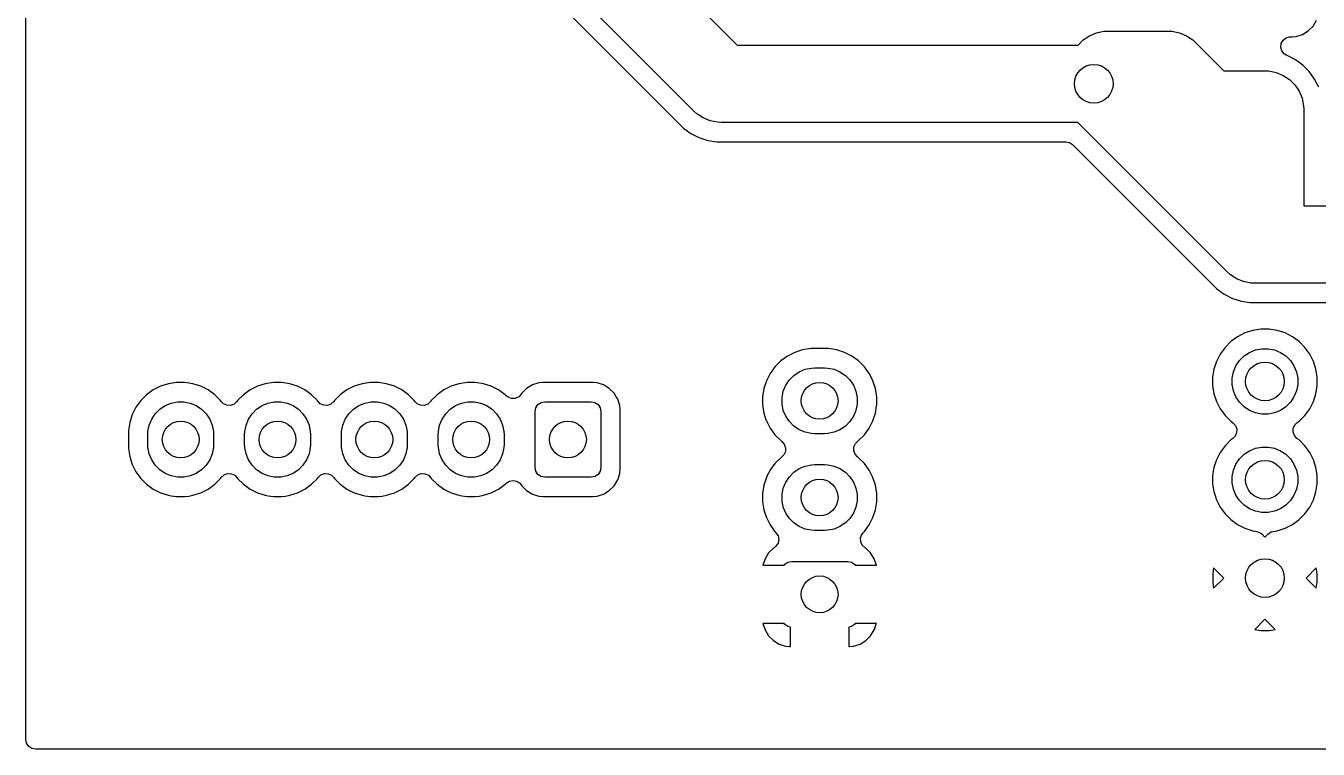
# Model space of a CAD drawing. Header units: millimetres. Extents: x 112.5 to 178.5, y -147 to -65.5.
# Drawn here: x 112.5 to 145.87, y -147 to -128.31 of the extents above; entities that cross this region are included whole.
import ezdxf

# ---------------------------------------------------------------- set-up
doc = ezdxf.new("R2010")
doc.units = ezdxf.units.MM
doc.layers.add('B.Cu', color=153, linetype='CONTINUOUS', true_color=0x4d7fc4)

msp = doc.modelspace()

# ---------------------------------------------------------------- linework, layer by layer
at = {"layer": 'B.Cu', "linetype": 'CONTINUOUS'}
for p, q in [((112.5005, -138.768703), (112.5005, -94.702123)), ((117, -114.935786), (130.874214, -128.81)), ((129.752893, -130.517107), (115.292893, -116.057107)), ((114.855483, -116.32751), (129.48249, -130.954517)), ((140.149715, -128.49306), (140.341983, -128.454815)), ((140.341983, -128.454815), (140.44, -128.45)), ((140.44, -128.45), (142, -128.45)), ((142, -128.45), (142.098017, -128.454815)), ((142.098017, -128.454815), (142.290285, -128.49306)), ((145.469121, -128.534358), (145.618341, -128.442318)), ((145.618341, -128.442318), (145.618345, -128.442315)), ((145.618345, -128.442315), (145.742319, -128.318341)), ((145.742319, -128.318341), (145.834356, -128.169125)), ((130.874214, -128.81), (139.672597, -128.81)), ((139.672597, -128.81), (139.805607, -128.67699)), ((139.805607, -128.67699), (139.968603, -128.568079)), ((139.968603, -128.568079), (140.149715, -128.49306)), ((142.290285, -128.49306), (142.471397, -128.568079)), ((142.471397, -128.568079), (142.503463, -128.589505)), ((142.503463, -128.589505), (142.634394, -128.676989)), ((142.634394, -128.676989), (142.707107, -128.742893)), ((142.707107, -128.742893), (143.439214, -129.475)), ((144.908953, -128.868541), (144.92037, -128.772059)), ((144.92037, -128.772059), (144.96784, -128.68729)), ((144.96784, -128.68729), (145.044137, -128.627141)), ((145.044137, -128.627141), (145.137643, -128.600767)), ((145.137643, -128.600767), (145.157185, -128.599999)), ((145.157185, -128.599999), (145.199976, -128.599999)), ((145.199976, -128.599999), (145.302699, -128.589505)), ((145.302699, -128.589505), (145.302702, -128.589504)), ((145.302702, -128.589504), (145.469119, -128.534359)), ((145.469119, -128.534359), (145.469121, -128.534358)), ((144.935327, -128.962047), (144.908953, -128.868541)), ((144.995476, -129.038344), (144.935327, -128.962047)), ((145.06773, -129.078805), (144.995476, -129.038344)), ((145.066951, -129.080687), (145.06773, -129.078805)), ((145.075986, -129.084429), (145.066951, -129.080687)), ((145.286437, -129.191659), (145.075986, -129.084429)), ((143.439214, -129.475), (144.5, -129.475)), ((144.5, -129.475), (144.598017, -129.479815)), ((144.598017, -129.479815), (144.790285, -129.51806)), ((145.477504, -129.330478), (145.286437, -129.191659)), ((145.477506, -129.33048), (145.477504, -129.330478)), ((145.47751, -129.330483), (145.477506, -129.33048)), ((145.644517, -129.49749), (145.47751, -129.330483)), ((144.790285, -129.51806), (144.971397, -129.593079)), ((144.971397, -129.593079), (145.134393, -129.70199)), ((145.134393, -129.70199), (145.27301, -129.840607)), ((145.644519, -129.497493), (145.644517, -129.49749)), ((145.644521, -129.497495), (145.644519, -129.497493)), ((145.78334, -129.688562), (145.644521, -129.497495)), ((145.783341, -129.688564), (145.78334, -129.688562)), ((145.783343, -129.688567), (145.783341, -129.688564)), ((145.890568, -129.899008), (145.783343, -129.688567)), ((145.27301, -129.840607), (145.381921, -130.003603)), ((145.381921, -130.003603), (145.45694, -130.184715)), ((145.45694, -130.184715), (145.495185, -130.376983)), ((145.495185, -130.376983), (145.5, -130.475)), ((145.5, -130.475), (145.5, -132.964)), ((129.825606, -130.58301), (129.752893, -130.517107)), ((129.848066, -130.598017), (129.825606, -130.58301)), ((129.988603, -130.691921), (129.848066, -130.598017)), ((130.169715, -130.76694), (129.988603, -130.691921)), ((130.361983, -130.805185), (130.169715, -130.76694)), ((130.46, -130.81), (130.361983, -130.805185)), ((139.665786, -130.81), (130.46, -130.81)), ((141.927893, -133.072107), (139.665786, -130.81)), ((129.48249, -130.954517), (129.673566, -131.093343)), ((129.673566, -131.093343), (129.884008, -131.200568)), ((129.884008, -131.200568), (130.108631, -131.273553)), ((130.108631, -131.273553), (130.341908, -131.3105)), ((130.341908, -131.3105), (139.355333, -131.3105)), ((139.355333, -131.3105), (139.450621, -131.329454)), ((139.450621, -131.329454), (139.531402, -131.383429)), ((139.531402, -131.383429), (141.65749, -133.509518)), ((143.526893, -134.671106), (141.927893, -133.072107)), ((145.5, -132.964), (160.233056, -132.964)), ((141.65749, -133.509518), (141.657493, -133.50952)), ((141.657493, -133.50952), (143.25649, -135.108517)), ((143.599606, -134.73701), (143.526893, -134.671106)), ((143.762603, -134.845921), (143.599606, -134.73701)), ((143.25649, -135.108517), (143.447566, -135.247343)), ((143.943715, -134.92094), (143.762603, -134.845921)), ((144.135983, -134.959185), (143.943715, -134.92094)), ((144.234, -134.964), (144.135983, -134.959185)), ((160.64727, -134.964), (144.234, -134.964)), ((143.447566, -135.247343), (143.658007, -135.354568)), ((143.658007, -135.354568), (143.730992, -135.378282)), ((143.730992, -135.378282), (143.882632, -135.427553)), ((143.882632, -135.427553), (144.115908, -135.4645)), ((144.115908, -135.4645), (144.115912, -135.4645)), ((144.115912, -135.4645), (160.765358, -135.4645)), ((144.393703, -136.1495), (144.183759, -136.182753)), ((144.393713, -136.1495), (144.393703, -136.1495)), ((144.606287, -136.1495), (144.393713, -136.1495)), ((144.606296, -136.1495), (144.606287, -136.1495)), ((144.81624, -136.182753), (144.606296, -136.1495)), ((143.620206, -136.469897), (143.469897, -136.620206)), ((143.792182, -136.34495), (143.620206, -136.469897)), ((143.981592, -136.248441), (143.792182, -136.34495)), ((144.183759, -136.182753), (143.981592, -136.248441)), ((145.018407, -136.248441), (144.81624, -136.182753)), ((145.018409, -136.248442), (145.018407, -136.248441)), ((145.018412, -136.248443), (145.018409, -136.248442)), ((145.207816, -136.344949), (145.018412, -136.248443)), ((145.379792, -136.469896), (145.207816, -136.344949)), ((145.530104, -136.620208), (145.379792, -136.469896)), ((132.356592, -136.748441), (132.167182, -136.84495)), ((132.558759, -136.682753), (132.356592, -136.748441)), ((132.768703, -136.6495), (132.558759, -136.682753)), ((132.768713, -136.6495), (132.768703, -136.6495)), ((133.231287, -136.6495), (132.768713, -136.6495)), ((133.231296, -136.6495), (133.231287, -136.6495)), ((133.44124, -136.682753), (133.231296, -136.6495)), ((133.643407, -136.748441), (133.44124, -136.682753)), ((133.643409, -136.748442), (133.643407, -136.748441)), ((133.643412, -136.748443), (133.643409, -136.748442)), ((133.832816, -136.844949), (133.643412, -136.748443)), ((143.34495, -136.792182), (143.248441, -136.981592)), ((143.469897, -136.620206), (143.34495, -136.792182)), ((143.960766, -136.842941), (144.099313, -136.750367)), ((144.099313, -136.750367), (144.253258, -136.686601)), ((144.253258, -136.686601), (144.416685, -136.654093)), ((144.416685, -136.654093), (144.583315, -136.654093)), ((144.583315, -136.654093), (144.746742, -136.686601)), ((144.746742, -136.686601), (144.900687, -136.750367)), ((144.900687, -136.750367), (145.039234, -136.842941)), ((145.655051, -136.792184), (145.530104, -136.620208)), ((145.751557, -136.981588), (145.655051, -136.792184)), ((131.844897, -137.120206), (131.71995, -137.292182)), ((131.995206, -136.969897), (131.844897, -137.120206)), ((132.167182, -136.84495), (131.995206, -136.969897)), ((132.628258, -137.186601), (132.791685, -137.154093)), ((132.791685, -137.154093), (132.875, -137.15)), ((132.875, -137.15), (133.125, -137.15)), ((133.125, -137.15), (133.208315, -137.154093)), ((133.208315, -137.154093), (133.371742, -137.186601)), ((134.004792, -136.969896), (133.832816, -136.844949)), ((134.155104, -137.120208), (134.004792, -136.969896)), ((134.280051, -137.292184), (134.155104, -137.120208)), ((143.248441, -136.981592), (143.182753, -137.183759)), ((143.686601, -137.253258), (143.750367, -137.099313)), ((143.750367, -137.099313), (143.842941, -136.960766)), ((143.842941, -136.960766), (143.960766, -136.842941)), ((145.039234, -136.842941), (145.157059, -136.960766)), ((145.157059, -136.960766), (145.249633, -137.099313)), ((145.249633, -137.099313), (145.313399, -137.253258)), ((145.817246, -137.183757), (145.751557, -136.981588)), ((131.623441, -137.481592), (131.557753, -137.683759)), ((131.71995, -137.292182), (131.623441, -137.481592)), ((132.125367, -137.599313), (132.217941, -137.460766)), ((132.217941, -137.460766), (132.335766, -137.342941)), ((132.335766, -137.342941), (132.474313, -137.250367)), ((132.474313, -137.250367), (132.628258, -137.186601)), ((133.371742, -137.186601), (133.525687, -137.250367)), ((133.525687, -137.250367), (133.664234, -137.342941)), ((133.664234, -137.342941), (133.782059, -137.460766)), ((133.782059, -137.460766), (133.874633, -137.599313)), ((134.331777, -137.393703), (134.280051, -137.292184)), ((134.376557, -137.481588), (134.331777, -137.393703)), ((134.442246, -137.683757), (134.376557, -137.481588)), ((143.182753, -137.183759), (143.1495, -137.393703)), ((143.1495, -137.393703), (143.1495, -137.606296)), ((143.654093, -137.416685), (143.686601, -137.253258)), ((143.654093, -137.583315), (143.654093, -137.416685)), ((145.313399, -137.253258), (145.345907, -137.416685)), ((145.345907, -137.416685), (145.345907, -137.583315)), ((145.817246, -137.183759), (145.817246, -137.183757)), ((145.850499, -137.393703), (145.817246, -137.183759)), ((145.850499, -137.39371), (145.850499, -137.393703)), ((145.8505, -137.393713), (145.850499, -137.39371)), ((145.8505, -137.606287), (145.8505, -137.393713)), ((115.792182, -137.71995), (115.620206, -137.844897)), ((115.981592, -137.623441), (115.792182, -137.71995)), ((116.183759, -137.557753), (115.981592, -137.623441)), ((116.393703, -137.5245), (116.183759, -137.557753)), ((116.393713, -137.5245), (116.393703, -137.5245)), ((116.606287, -137.5245), (116.393713, -137.5245)), ((116.606296, -137.5245), (116.606287, -137.5245)), ((116.81624, -137.557753), (116.606296, -137.5245)), ((117.018407, -137.623441), (116.81624, -137.557753)), ((117.018409, -137.623442), (117.018407, -137.623441)), ((117.018412, -137.623443), (117.018409, -137.623442)), ((117.207816, -137.719949), (117.018412, -137.623443)), ((117.379792, -137.844896), (117.207816, -137.719949)), ((118.292182, -137.71995), (118.120206, -137.844897)), ((118.481592, -137.623441), (118.292182, -137.71995)), ((118.683759, -137.557753), (118.481592, -137.623441)), ((118.893703, -137.5245), (118.683759, -137.557753)), ((118.893713, -137.5245), (118.893703, -137.5245)), ((119.106287, -137.5245), (118.893713, -137.5245)), ((119.106296, -137.5245), (119.106287, -137.5245)), ((119.31624, -137.557753), (119.106296, -137.5245)), ((119.518407, -137.623441), (119.31624, -137.557753)), ((119.518409, -137.623442), (119.518407, -137.623441)), ((119.518412, -137.623443), (119.518409, -137.623442)), ((119.707816, -137.719949), (119.518412, -137.623443)), ((119.879792, -137.844896), (119.707816, -137.719949)), ((120.792182, -137.71995), (120.620206, -137.844897)), ((120.981592, -137.623441), (120.792182, -137.71995)), ((121.183759, -137.557753), (120.981592, -137.623441)), ((121.393703, -137.5245), (121.183759, -137.557753)), ((121.393713, -137.5245), (121.393703, -137.5245)), ((121.606287, -137.5245), (121.393713, -137.5245)), ((121.606296, -137.5245), (121.606287, -137.5245)), ((121.81624, -137.557753), (121.606296, -137.5245)), ((122.018407, -137.623441), (121.81624, -137.557753)), ((122.018409, -137.623442), (122.018407, -137.623441)), ((122.018412, -137.623443), (122.018409, -137.623442)), ((122.207816, -137.719949), (122.018412, -137.623443)), ((122.379792, -137.844896), (122.207816, -137.719949)), ((123.292182, -137.71995), (123.120206, -137.844897)), ((123.481592, -137.623441), (123.292182, -137.71995)), ((123.683759, -137.557753), (123.481592, -137.623441)), ((123.893703, -137.5245), (123.683759, -137.557753)), ((123.893713, -137.5245), (123.893703, -137.5245)), ((124.106287, -137.5245), (123.893713, -137.5245)), ((124.106296, -137.5245), (124.106287, -137.5245)), ((124.31624, -137.557753), (124.106296, -137.5245)), ((124.518407, -137.623441), (124.31624, -137.557753)), ((124.518409, -137.623442), (124.518407, -137.623441)), ((124.518412, -137.623443), (124.518409, -137.623442)), ((124.707816, -137.719949), (124.518412, -137.623443)), ((124.707818, -137.71995), (124.707816, -137.719949)), ((124.879793, -137.844897), (124.707817, -137.71995)), ((124.707817, -137.71995), (124.707818, -137.71995)), ((125.294812, -137.82657), (125.228655, -137.89772)), ((125.307285, -137.806347), (125.294812, -137.82657)), ((125.431346, -137.682286), (125.307285, -137.806347)), ((125.580667, -137.590185), (125.431346, -137.682286)), ((125.747199, -137.535001), (125.580667, -137.590185)), ((125.849993, -137.5245), (125.747199, -137.535001)), ((127.150005, -137.5245), (125.849993, -137.5245)), ((127.150009, -137.5245), (127.150005, -137.5245)), ((127.252797, -137.535001), (127.150009, -137.5245)), ((127.252798, -137.535001), (127.252797, -137.535001)), ((127.252802, -137.535002), (127.252798, -137.535001)), ((127.419332, -137.590184), (127.252802, -137.535002)), ((127.419332, -137.590185), (127.41933, -137.590184)), ((127.41933, -137.590184), (127.419332, -137.590184)), ((127.419334, -137.590186), (127.419332, -137.590185)), ((127.568656, -137.682288), (127.419334, -137.590186)), ((127.692712, -137.806344), (127.568656, -137.682288)), ((127.746595, -137.893703), (127.692712, -137.806344)), ((131.557753, -137.683759), (131.5245, -137.893703)), ((132.029093, -137.916685), (132.061601, -137.753258)), ((132.061601, -137.753258), (132.125367, -137.599313)), ((133.874633, -137.599313), (133.938399, -137.753258)), ((133.938399, -137.753258), (133.970907, -137.916685)), ((134.442246, -137.683759), (134.442246, -137.683757)), ((134.475499, -137.893703), (134.442246, -137.683759)), ((143.1495, -137.606296), (143.182753, -137.81624)), ((143.182753, -137.81624), (143.240903, -137.995208)), ((143.686601, -137.746742), (143.654093, -137.583315)), ((143.750367, -137.900687), (143.686601, -137.746742)), ((145.313399, -137.746742), (145.249633, -137.900687)), ((145.345907, -137.583315), (145.313399, -137.746742)), ((145.751557, -138.018412), (145.817246, -137.816243)), ((145.817246, -137.816243), (145.8505, -137.606287)), ((115.469897, -137.995206), (115.34495, -138.167182)), ((115.620206, -137.844897), (115.469897, -137.995206)), ((115.960766, -138.217941), (116.099313, -138.125367)), ((116.099313, -138.125367), (116.253258, -138.061601)), ((116.253258, -138.061601), (116.416685, -138.029093)), ((116.416685, -138.029093), (116.583315, -138.029093)), ((116.583315, -138.029093), (116.746742, -138.061601)), ((116.746742, -138.061601), (116.900687, -138.125367)), ((116.900687, -138.125367), (117.039234, -138.217941)), ((117.530104, -137.995208), (117.379792, -137.844896)), ((117.548554, -138.020603), (117.530104, -137.995208)), ((117.603642, -138.075691), (117.548554, -138.020603)), ((117.691873, -138.116365), (117.603642, -138.075691)), ((117.788953, -138.120179), (117.691873, -138.116365)), ((117.880103, -138.086552), (117.788953, -138.120179)), ((117.951446, -138.020603), (117.880103, -138.086552)), ((117.953038, -138.018412), (117.951446, -138.020603)), ((117.969896, -137.995208), (117.953038, -138.018412)), ((117.969897, -137.995206), (117.969896, -137.995208)), ((118.120206, -137.844897), (117.969897, -137.995206)), ((118.460766, -138.217941), (118.599313, -138.125367)), ((118.599313, -138.125367), (118.753258, -138.061601)), ((118.753258, -138.061601), (118.916685, -138.029093)), ((118.916685, -138.029093), (119.083315, -138.029093)), ((119.083315, -138.029093), (119.246742, -138.061601)), ((119.246742, -138.061601), (119.400687, -138.125367)), ((119.400687, -138.125367), (119.539234, -138.217941)), ((120.030104, -137.995208), (119.879792, -137.844896)), ((120.048554, -138.020603), (120.030104, -137.995208)), ((120.103642, -138.075691), (120.048554, -138.020603)), ((120.191873, -138.116365), (120.103642, -138.075691)), ((120.288953, -138.120179), (120.191873, -138.116365)), ((120.380103, -138.086552), (120.288953, -138.120179)), ((120.451446, -138.020603), (120.380103, -138.086552)), ((120.453038, -138.018412), (120.451446, -138.020603)), ((120.469896, -137.995208), (120.453038, -138.018412)), ((120.469897, -137.995206), (120.469896, -137.995208)), ((120.620206, -137.844897), (120.469897, -137.995206)), ((120.960766, -138.217941), (121.099313, -138.125367)), ((121.099313, -138.125367), (121.253258, -138.061601)), ((121.253258, -138.061601), (121.416685, -138.029093)), ((121.416685, -138.029093), (121.583315, -138.029093)), ((121.583315, -138.029093), (121.746742, -138.061601)), ((121.746742, -138.061601), (121.900687, -138.125367)), ((121.900687, -138.125367), (122.039234, -138.217941)), ((122.530104, -137.995208), (122.379792, -137.844896)), ((122.548554, -138.020603), (122.530104, -137.995208)), ((122.603642, -138.075691), (122.548554, -138.020603)), ((122.691873, -138.116365), (122.603642, -138.075691)), ((122.788953, -138.120179), (122.691873, -138.116365)), ((122.880103, -138.086552), (122.788953, -138.120179)), ((122.951446, -138.020603), (122.880103, -138.086552)), ((122.953038, -138.018412), (122.951446, -138.020603)), ((122.969896, -137.995208), (122.953038, -138.018412)), ((122.969897, -137.995206), (122.969896, -137.995208)), ((123.120206, -137.844897), (122.969897, -137.995206)), ((123.460766, -138.217941), (123.599313, -138.125367)), ((123.599313, -138.125367), (123.753258, -138.061601)), ((123.753258, -138.061601), (123.916685, -138.029093)), ((123.916685, -138.029093), (124.083315, -138.029093)), ((124.083315, -138.029093), (124.246742, -138.061601)), ((124.246742, -138.061601), (124.400687, -138.125367)), ((124.400687, -138.125367), (124.539234, -138.217941)), ((124.906815, -137.871919), (124.879793, -137.844897)), ((124.952164, -137.907776), (124.906815, -137.871919)), ((125.043216, -137.941669), (124.952164, -137.907776)), ((125.140306, -137.938138), (125.043216, -137.941669)), ((125.228655, -137.89772), (125.140306, -137.938138)), ((125.66903, -138.179329), (125.723223, -138.098223)), ((125.723223, -138.098223), (125.804329, -138.04403)), ((125.804329, -138.04403), (125.9, -138.025)), ((125.9, -138.025), (127.1, -138.025)), ((127.1, -138.025), (127.195671, -138.04403)), ((127.195671, -138.04403), (127.276777, -138.098223)), ((127.276777, -138.098223), (127.33097, -138.179329)), ((127.776181, -137.941669), (127.746595, -137.893703)), ((127.784815, -137.955668), (127.776181, -137.941669)), ((127.786996, -137.962251), (127.784815, -137.955668)), ((127.786997, -137.962253), (127.786996, -137.962251)), ((127.839328, -138.120179), (127.786997, -137.962253)), ((127.839999, -138.122203), (127.839328, -138.120179)), ((127.850499, -138.224992), (127.839999, -138.122203)), ((131.5245, -137.893703), (131.5245, -138.106296)), ((131.5245, -138.106296), (131.557753, -138.31624)), ((132.029093, -138.083315), (132.029093, -137.916685)), ((132.061601, -138.246742), (132.029093, -138.083315)), ((133.970907, -138.083315), (133.938399, -138.246742)), ((133.970907, -137.916685), (133.970907, -138.083315)), ((134.442246, -138.316243), (134.471711, -138.130212)), ((134.471711, -138.130212), (134.475499, -138.106296)), ((134.4755, -137.893715), (134.475499, -137.893703)), ((134.475499, -138.106296), (134.4755, -138.106284)), ((134.4755, -138.106284), (134.4755, -137.893715)), ((143.240903, -137.995208), (143.248443, -138.018412)), ((143.248443, -138.018412), (143.344949, -138.207816)), ((143.842941, -138.039234), (143.750367, -137.900687)), ((143.960766, -138.157059), (143.842941, -138.039234)), ((144.099313, -138.249633), (143.960766, -138.157059)), ((145.039234, -138.157059), (144.900687, -138.249633)), ((145.157059, -138.039234), (145.039234, -138.157059)), ((145.249633, -137.900687), (145.157059, -138.039234)), ((145.655051, -138.207816), (145.751557, -138.018412)), ((115.248441, -138.356592), (115.182753, -138.558759)), ((115.34495, -138.167182), (115.248441, -138.356592)), ((115.686601, -138.628258), (115.750367, -138.474313)), ((115.750367, -138.474313), (115.842941, -138.335766)), ((115.842941, -138.335766), (115.960766, -138.217941)), ((117.039234, -138.217941), (117.157059, -138.335766)), ((117.157059, -138.335766), (117.249633, -138.474313)), ((117.249633, -138.474313), (117.313399, -138.628258)), ((118.186601, -138.628258), (118.250367, -138.474313)), ((118.250367, -138.474313), (118.342941, -138.335766)), ((118.342941, -138.335766), (118.460766, -138.217941)), ((119.539234, -138.217941), (119.657059, -138.335766)), ((119.657059, -138.335766), (119.749633, -138.474313)), ((119.749633, -138.474313), (119.813399, -138.628258)), ((120.686601, -138.628258), (120.750367, -138.474313)), ((120.750367, -138.474313), (120.842941, -138.335766)), ((120.842941, -138.335766), (120.960766, -138.217941)), ((122.039234, -138.217941), (122.157059, -138.335766)), ((122.157059, -138.335766), (122.249633, -138.474313)), ((122.249633, -138.474313), (122.313399, -138.628258)), ((123.186601, -138.628258), (123.250367, -138.474313)), ((123.250367, -138.474313), (123.342941, -138.335766)), ((123.342941, -138.335766), (123.460766, -138.217941)), ((124.539234, -138.217941), (124.657059, -138.335766)), ((124.657059, -138.335766), (124.749633, -138.474313)), ((124.749633, -138.474313), (124.813399, -138.628258)), ((125.65, -138.275), (125.66903, -138.179329)), ((125.65, -139.725), (125.65, -138.275)), ((127.33097, -138.179329), (127.35, -138.275)), ((127.35, -138.275), (127.35, -139.725)), ((127.8505, -139.775009), (127.850499, -138.224992)), ((131.557753, -138.31624), (131.613517, -138.487865)), ((131.613517, -138.487865), (131.623443, -138.518412)), ((132.125367, -138.400687), (132.061601, -138.246742)), ((132.217941, -138.539234), (132.125367, -138.400687)), ((133.874633, -138.400687), (133.782059, -138.539234)), ((133.938399, -138.246742), (133.874633, -138.400687)), ((134.376557, -138.518412), (134.442246, -138.316243)), ((143.344949, -138.207816), (143.453041, -138.356592)), ((143.453041, -138.356592), (143.469897, -138.379793)), ((143.469897, -138.379793), (143.620207, -138.530103)), ((144.253258, -138.313399), (144.099313, -138.249633)), ((144.416685, -138.345907), (144.253258, -138.313399)), ((144.583315, -138.345907), (144.416685, -138.345907)), ((144.746742, -138.313399), (144.583315, -138.345907)), ((144.900687, -138.249633), (144.746742, -138.313399)), ((145.379792, -138.530104), (145.530104, -138.379792)), ((145.530104, -138.379792), (145.655051, -138.207816)), ((112.5005, -142.473757), (112.5005, -138.768703)), ((115.182753, -138.558759), (115.1495, -138.768703)), ((115.1495, -138.768703), (115.1495, -139.231296)), ((115.65, -138.875), (115.654093, -138.791685)), ((115.654093, -138.791685), (115.686601, -138.628258)), ((117.313399, -138.628258), (117.345907, -138.791685)), ((117.345907, -138.791685), (117.35, -138.875)), ((118.15, -138.875), (118.154093, -138.791685)), ((118.154093, -138.791685), (118.186601, -138.628258)), ((119.813399, -138.628258), (119.845907, -138.791685)), ((119.845907, -138.791685), (119.85, -138.875)), ((120.65, -138.875), (120.654093, -138.791685)), ((120.654093, -138.791685), (120.686601, -138.628258)), ((122.313399, -138.628258), (122.345907, -138.791685)), ((122.345907, -138.791685), (122.35, -138.875)), ((123.15, -138.875), (123.154093, -138.791685)), ((123.154093, -138.791685), (123.186601, -138.628258)), ((124.813399, -138.628258), (124.845907, -138.791685)), ((124.845907, -138.791685), (124.85, -138.875)), ((131.623443, -138.518412), (131.719949, -138.707816)), ((131.719949, -138.707816), (131.844896, -138.879792)), ((132.335766, -138.657059), (132.217941, -138.539234)), ((132.474313, -138.749633), (132.335766, -138.657059)), ((132.628258, -138.813399), (132.474313, -138.749633)), ((132.791685, -138.845907), (132.628258, -138.813399)), ((133.371742, -138.813399), (133.208315, -138.845907)), ((133.525687, -138.749633), (133.371742, -138.813399)), ((133.664234, -138.657059), (133.525687, -138.749633)), ((133.782059, -138.539234), (133.664234, -138.657059)), ((134.155104, -138.879792), (134.280051, -138.707816)), ((134.280051, -138.707816), (134.376557, -138.518412)), ((143.620207, -138.530103), (143.673131, -138.568555)), ((143.673131, -138.568555), (143.73908, -138.639899)), ((143.768892, -138.828129), (143.728217, -138.916359)), ((143.73908, -138.639899), (143.772707, -138.731049)), ((143.772707, -138.731049), (143.768892, -138.828129)), ((145.227293, -138.808953), (145.231107, -138.711873)), ((145.26092, -138.900103), (145.227293, -138.808953)), ((145.231107, -138.711873), (145.271781, -138.623642)), ((145.271781, -138.623642), (145.326867, -138.568555)), ((145.326867, -138.568555), (145.379792, -138.530104)), ((115.65, -139.125), (115.65, -138.875)), ((115.654093, -139.208315), (115.65, -139.125)), ((117.35, -139.125), (117.345907, -139.208315)), ((117.35, -138.875), (117.35, -139.125)), ((118.15, -139.125), (118.15, -138.875)), ((118.154093, -139.208315), (118.15, -139.125)), ((119.85, -139.125), (119.845907, -139.208315)), ((119.85, -138.875), (119.85, -139.125)), ((120.65, -139.125), (120.65, -138.875)), ((120.654093, -139.208315), (120.65, -139.125)), ((122.35, -139.125), (122.345907, -139.208315)), ((122.35, -138.875), (122.35, -139.125)), ((123.15, -139.125), (123.15, -138.875)), ((123.154093, -139.208315), (123.15, -139.125)), ((124.85, -139.125), (124.845907, -139.208315)), ((124.85, -138.875), (124.85, -139.125)), ((131.844896, -138.879792), (131.995208, -139.030104)), ((131.995208, -139.030104), (132.020604, -139.048555)), ((132.020604, -139.048555), (132.086552, -139.119897)), ((132.086552, -139.119897), (132.120179, -139.211047)), ((132.875, -138.85), (132.791685, -138.845907)), ((133.125, -138.85), (132.875, -138.85)), ((133.208315, -138.845907), (133.125, -138.85)), ((133.883633, -139.191876), (133.924306, -139.103645)), ((133.924306, -139.103645), (133.979395, -139.048555)), ((133.979395, -139.048555), (134.004792, -139.030104)), ((134.004792, -139.030104), (134.155104, -138.879792)), ((143.469897, -139.160206), (143.34495, -139.332182)), ((143.620207, -139.009896), (143.469897, -139.160206)), ((143.673131, -138.971445), (143.620207, -139.009896)), ((143.728217, -138.916359), (143.673131, -138.971445)), ((145.326867, -138.971444), (145.26092, -138.900103)), ((145.379792, -139.009896), (145.326867, -138.971444)), ((145.530104, -139.160208), (145.379792, -139.009896)), ((145.655051, -139.332184), (145.530104, -139.160208)), ((115.1495, -139.231296), (115.182753, -139.44124)), ((115.182753, -139.44124), (115.240903, -139.620208)), ((115.686601, -139.371742), (115.654093, -139.208315)), ((115.750367, -139.525687), (115.686601, -139.371742)), ((117.313399, -139.371742), (117.249633, -139.525687)), ((117.345907, -139.208315), (117.313399, -139.371742)), ((118.186601, -139.371742), (118.154093, -139.208315)), ((118.250367, -139.525687), (118.186601, -139.371742)), ((119.813399, -139.371742), (119.749633, -139.525687)), ((119.845907, -139.208315), (119.813399, -139.371742)), ((120.686601, -139.371742), (120.654093, -139.208315)), ((120.750367, -139.525687), (120.686601, -139.371742)), ((122.313399, -139.371742), (122.249633, -139.525687)), ((122.345907, -139.208315), (122.313399, -139.371742)), ((123.186601, -139.371742), (123.154093, -139.208315)), ((123.250367, -139.525687), (123.186601, -139.371742)), ((124.813399, -139.371742), (124.749633, -139.525687)), ((124.845907, -139.208315), (124.813399, -139.371742)), ((131.995206, -139.469897), (131.844897, -139.620206)), ((132.0206, -139.451448), (131.995206, -139.469897)), ((132.020604, -139.451444), (132.0206, -139.451448)), ((132.075691, -139.396358), (132.020604, -139.451444)), ((132.116365, -139.308127), (132.075691, -139.396358)), ((132.120179, -139.211047), (132.116365, -139.308127)), ((133.87982, -139.288956), (133.883633, -139.191876)), ((133.913449, -139.380106), (133.87982, -139.288956)), ((133.979396, -139.451445), (133.913449, -139.380106)), ((134.004792, -139.469896), (133.979396, -139.451445)), ((134.155104, -139.620208), (134.004792, -139.469896)), ((143.34495, -139.332182), (143.248441, -139.521592)), ((143.750367, -139.639313), (143.842941, -139.500766)), ((143.842941, -139.500766), (143.960766, -139.382941)), ((143.960766, -139.382941), (144.099313, -139.290367)), ((144.099313, -139.290367), (144.253258, -139.226601)), ((144.253258, -139.226601), (144.416685, -139.194093)), ((144.416685, -139.194093), (144.583315, -139.194093)), ((144.583315, -139.194093), (144.746742, -139.226601)), ((144.746742, -139.226601), (144.900687, -139.290367)), ((144.900687, -139.290367), (145.039234, -139.382941)), ((145.039234, -139.382941), (145.157059, -139.500766)), ((145.157059, -139.500766), (145.249633, -139.639313)), ((145.751557, -139.521588), (145.655051, -139.332184)), ((115.240903, -139.620208), (115.248443, -139.643412)), ((115.248443, -139.643412), (115.344949, -139.832816)), ((115.344949, -139.832816), (115.469896, -140.004792)), ((115.842941, -139.664234), (115.750367, -139.525687)), ((115.960766, -139.782059), (115.842941, -139.664234)), ((116.099313, -139.874633), (115.960766, -139.782059)), ((117.039234, -139.782059), (116.900687, -139.874633)), ((117.157059, -139.664234), (117.039234, -139.782059)), ((117.249633, -139.525687), (117.157059, -139.664234)), ((118.342941, -139.664234), (118.250367, -139.525687)), ((118.460766, -139.782059), (118.342941, -139.664234)), ((118.599313, -139.874633), (118.460766, -139.782059)), ((119.539234, -139.782059), (119.400687, -139.874633)), ((119.657059, -139.664234), (119.539234, -139.782059)), ((119.749633, -139.525687), (119.657059, -139.664234)), ((120.842941, -139.664234), (120.750367, -139.525687)), ((120.960766, -139.782059), (120.842941, -139.664234)), ((121.099313, -139.874633), (120.960766, -139.782059)), ((122.039234, -139.782059), (121.900687, -139.874633)), ((122.157059, -139.664234), (122.039234, -139.782059)), ((122.249633, -139.525687), (122.157059, -139.664234)), ((123.342941, -139.664234), (123.250367, -139.525687)), ((123.460766, -139.782059), (123.342941, -139.664234)), ((123.599313, -139.874633), (123.460766, -139.782059)), ((124.539234, -139.782059), (124.400687, -139.874633)), ((124.657059, -139.664234), (124.539234, -139.782059)), ((124.749633, -139.525687), (124.657059, -139.664234)), ((125.66903, -139.820671), (125.65, -139.725)), ((125.723223, -139.901777), (125.66903, -139.820671)), ((127.33097, -139.820671), (127.276777, -139.901777)), ((127.35, -139.725), (127.33097, -139.820671)), ((127.839999, -139.877797), (127.8505, -139.775009)), ((131.719949, -139.792184), (131.647837, -139.933713)), ((131.732426, -139.775011), (131.719949, -139.792184)), ((131.844897, -139.620206), (131.732426, -139.775011)), ((132.335766, -139.842941), (132.474313, -139.750367)), ((132.474313, -139.750367), (132.628258, -139.686601)), ((132.628258, -139.686601), (132.791685, -139.654093)), ((132.791685, -139.654093), (132.875, -139.65)), ((132.875, -139.65), (133.125, -139.65)), ((133.125, -139.65), (133.208315, -139.654093)), ((133.208315, -139.654093), (133.371742, -139.686601)), ((133.371742, -139.686601), (133.525687, -139.750367)), ((133.525687, -139.750367), (133.664234, -139.842941)), ((134.280051, -139.792184), (134.155104, -139.620208)), ((134.376557, -139.981588), (134.280051, -139.792184)), ((143.182753, -139.723759), (143.1495, -139.933703)), ((143.248441, -139.521592), (143.182753, -139.723759)), ((143.654093, -139.956685), (143.686601, -139.793258)), ((143.686601, -139.793258), (143.750367, -139.639313)), ((145.249633, -139.639313), (145.313399, -139.793258)), ((145.313399, -139.793258), (145.345907, -139.956685)), ((145.817246, -139.723757), (145.751557, -139.521588)), ((145.817246, -139.723759), (145.817246, -139.723757)), ((145.838336, -139.856912), (145.817246, -139.723759)), ((115.469896, -140.004792), (115.620208, -140.155104)), ((115.620208, -140.155104), (115.792184, -140.280051)), ((116.253258, -139.938399), (116.099313, -139.874633)), ((116.416685, -139.970907), (116.253258, -139.938399)), ((116.583315, -139.970907), (116.416685, -139.970907)), ((116.746742, -139.938399), (116.583315, -139.970907)), ((116.900687, -139.874633), (116.746742, -139.938399)), ((117.207816, -140.280051), (117.379792, -140.155104)), ((117.379792, -140.155104), (117.530104, -140.004792)), ((117.530104, -140.004792), (117.548554, -139.979396)), ((117.548554, -139.979396), (117.619894, -139.913449)), ((117.619894, -139.913449), (117.711044, -139.87982)), ((117.711044, -139.87982), (117.808124, -139.883633)), ((117.808124, -139.883633), (117.896355, -139.924306)), ((117.896355, -139.924306), (117.951444, -139.979395)), ((117.951444, -139.979395), (117.969896, -140.004792)), ((117.969896, -140.004792), (118.120208, -140.155104)), ((118.120208, -140.155104), (118.292184, -140.280051)), ((118.753258, -139.938399), (118.599313, -139.874633)), ((118.916685, -139.970907), (118.753258, -139.938399)), ((119.083315, -139.970907), (118.916685, -139.970907)), ((119.246742, -139.938399), (119.083315, -139.970907)), ((119.400687, -139.874633), (119.246742, -139.938399)), ((119.707816, -140.280051), (119.879792, -140.155104)), ((119.879792, -140.155104), (120.030104, -140.004792)), ((120.030104, -140.004792), (120.048554, -139.979396)), ((120.048554, -139.979396), (120.119894, -139.913449)), ((120.119894, -139.913449), (120.211044, -139.87982)), ((120.211044, -139.87982), (120.308124, -139.883633)), ((120.308124, -139.883633), (120.396355, -139.924306)), ((120.396355, -139.924306), (120.451444, -139.979395)), ((120.451444, -139.979395), (120.469896, -140.004792)), ((120.469896, -140.004792), (120.620208, -140.155104)), ((120.620208, -140.155104), (120.792184, -140.280051)), ((121.253258, -139.938399), (121.099313, -139.874633)), ((121.416685, -139.970907), (121.253258, -139.938399)), ((121.583315, -139.970907), (121.416685, -139.970907)), ((121.746742, -139.938399), (121.583315, -139.970907)), ((121.900687, -139.874633), (121.746742, -139.938399)), ((122.207816, -140.280051), (122.379792, -140.155104)), ((122.379792, -140.155104), (122.530104, -140.004792)), ((122.530104, -140.004792), (122.548554, -139.979396)), ((122.548554, -139.979396), (122.619894, -139.913449)), ((122.619894, -139.913449), (122.711044, -139.87982)), ((122.711044, -139.87982), (122.808124, -139.883633)), ((122.808124, -139.883633), (122.896355, -139.924306)), ((122.896355, -139.924306), (122.951444, -139.979395)), ((122.951444, -139.979395), (122.969896, -140.004792)), ((122.969896, -140.004792), (123.120208, -140.155104)), ((123.120208, -140.155104), (123.292184, -140.280051)), ((123.753258, -139.938399), (123.599313, -139.874633)), ((123.916685, -139.970907), (123.753258, -139.938399)), ((124.083315, -139.970907), (123.916685, -139.970907)), ((124.246742, -139.938399), (124.083315, -139.970907)), ((124.400687, -139.874633), (124.246742, -139.938399)), ((124.707816, -140.280051), (124.879792, -140.155104)), ((124.879792, -140.155104), (124.906813, -140.128083)), ((124.906813, -140.128083), (124.987593, -140.074105)), ((124.987593, -140.074105), (125.082881, -140.05515)), ((125.082881, -140.05515), (125.17817, -140.074103)), ((125.17817, -140.074103), (125.258952, -140.128078)), ((125.258952, -140.128078), (125.294813, -140.17343)), ((125.804329, -139.95597), (125.723223, -139.901777)), ((125.9, -139.975), (125.804329, -139.95597)), ((127.1, -139.975), (125.9, -139.975)), ((127.195671, -139.95597), (127.1, -139.975)), ((127.276777, -139.901777), (127.195671, -139.95597)), ((127.692712, -140.193656), (127.784814, -140.044334)), ((127.784814, -140.044334), (127.839999, -139.877797)), ((131.623441, -139.981592), (131.557753, -140.183759)), ((131.647837, -139.933713), (131.623441, -139.981592)), ((132.061601, -140.253258), (132.125367, -140.099313)), ((132.125367, -140.099313), (132.217941, -139.960766)), ((132.217941, -139.960766), (132.335766, -139.842941)), ((133.664234, -139.842941), (133.782059, -139.960766)), ((133.782059, -139.960766), (133.874633, -140.099313)), ((133.874633, -140.099313), (133.938399, -140.253258)), ((134.442246, -140.183757), (134.376557, -139.981588)), ((143.1495, -139.933703), (143.1495, -140.146296)), ((143.1495, -140.146296), (143.182753, -140.35624)), ((143.654093, -140.123315), (143.654093, -139.956685)), ((143.686601, -140.286742), (143.654093, -140.123315)), ((145.345907, -140.123315), (145.313399, -140.286742)), ((145.345907, -139.956685), (145.345907, -140.123315)), ((145.834789, -140.245476), (145.850499, -140.146296)), ((145.842956, -139.886077), (145.838336, -139.856912)), ((145.850498, -139.933701), (145.842956, -139.886077)), ((145.8505, -139.933715), (145.850498, -139.933701)), ((145.850499, -140.146296), (145.8505, -140.146284)), ((145.8505, -140.146284), (145.8505, -139.933715)), ((115.792184, -140.280051), (115.981588, -140.376557)), ((115.981588, -140.376557), (116.183757, -140.442246)), ((116.183757, -140.442246), (116.257601, -140.453941)), ((116.257601, -140.453941), (116.393703, -140.475499)), ((116.393703, -140.475499), (116.39371, -140.475499)), ((116.39371, -140.475499), (116.393713, -140.4755)), ((116.393713, -140.4755), (116.393716, -140.4755)), ((116.393716, -140.4755), (116.606284, -140.4755)), ((116.606284, -140.4755), (116.606287, -140.4755)), ((116.606287, -140.4755), (116.60629, -140.475499)), ((116.60629, -140.475499), (116.606296, -140.475499)), ((116.606296, -140.475499), (116.705476, -140.459789)), ((116.705476, -140.459789), (116.816243, -140.442246)), ((116.816243, -140.442246), (117.018412, -140.376557)), ((117.018412, -140.376557), (117.207816, -140.280051)), ((118.292184, -140.280051), (118.481588, -140.376557)), ((118.481588, -140.376557), (118.683757, -140.442246)), ((118.683757, -140.442246), (118.757601, -140.453941)), ((118.757601, -140.453941), (118.893703, -140.475499)), ((118.893703, -140.475499), (118.89371, -140.475499)), ((118.89371, -140.475499), (118.893713, -140.4755)), ((118.893713, -140.4755), (118.893716, -140.4755)), ((118.893716, -140.4755), (119.106284, -140.4755)), ((119.106284, -140.4755), (119.106287, -140.4755)), ((119.106287, -140.4755), (119.10629, -140.475499)), ((119.10629, -140.475499), (119.106296, -140.475499)), ((119.106296, -140.475499), (119.205476, -140.459789)), ((119.205476, -140.459789), (119.316243, -140.442246)), ((119.316243, -140.442246), (119.518412, -140.376557)), ((119.518412, -140.376557), (119.707816, -140.280051)), ((120.792184, -140.280051), (120.981588, -140.376557)), ((120.981588, -140.376557), (121.183757, -140.442246)), ((121.183757, -140.442246), (121.257601, -140.453941)), ((121.257601, -140.453941), (121.393703, -140.475499)), ((121.393703, -140.475499), (121.39371, -140.475499)), ((121.39371, -140.475499), (121.393713, -140.4755)), ((121.393713, -140.4755), (121.393716, -140.4755)), ((121.393716, -140.4755), (121.606284, -140.4755)), ((121.606284, -140.4755), (121.606287, -140.4755)), ((121.606287, -140.4755), (121.60629, -140.475499)), ((121.60629, -140.475499), (121.606296, -140.475499)), ((121.606296, -140.475499), (121.705476, -140.459789)), ((121.705476, -140.459789), (121.816243, -140.442246)), ((121.816243, -140.442246), (122.018412, -140.376557)), ((122.018412, -140.376557), (122.207816, -140.280051)), ((123.292184, -140.280051), (123.481588, -140.376557)), ((123.481588, -140.376557), (123.683757, -140.442246)), ((123.683757, -140.442246), (123.757601, -140.453941)), ((123.757601, -140.453941), (123.893703, -140.475499)), ((123.893703, -140.475499), (123.89371, -140.475499)), ((123.89371, -140.475499), (123.893713, -140.4755)), ((123.893713, -140.4755), (123.893716, -140.4755)), ((123.893716, -140.4755), (124.106284, -140.4755)), ((124.106284, -140.4755), (124.106287, -140.4755)), ((124.106287, -140.4755), (124.10629, -140.475499)), ((124.10629, -140.475499), (124.106296, -140.475499)), ((124.106296, -140.475499), (124.205476, -140.459789)), ((124.205476, -140.459789), (124.316243, -140.442246)), ((124.316243, -140.442246), (124.518412, -140.376557)), ((124.518412, -140.376557), (124.707816, -140.280051)), ((125.294813, -140.17343), (125.307288, -140.193656)), ((125.307288, -140.193656), (125.431344, -140.317712)), ((125.431344, -140.317712), (125.580666, -140.409814)), ((125.580666, -140.409814), (125.580669, -140.409815)), ((125.580669, -140.409815), (125.580667, -140.409815)), ((125.580667, -140.409815), (125.74431, -140.46404)), ((125.74431, -140.46404), (125.747203, -140.464999)), ((125.747203, -140.464999), (125.849991, -140.4755)), ((125.849991, -140.4755), (127.150008, -140.475499)), ((127.150008, -140.475499), (127.252797, -140.464999)), ((127.252797, -140.464999), (127.419334, -140.409814)), ((127.419334, -140.409814), (127.568656, -140.317712)), ((127.568656, -140.317712), (127.692712, -140.193656)), ((131.557753, -140.183759), (131.5245, -140.393703)), ((131.5245, -140.393703), (131.5245, -140.606296)), ((132.029093, -140.416685), (132.061601, -140.253258)), ((132.029093, -140.583315), (132.029093, -140.416685)), ((133.938399, -140.253258), (133.970907, -140.416685)), ((133.970907, -140.416685), (133.970907, -140.583315)), ((134.442246, -140.183759), (134.442246, -140.183757)), ((134.475499, -140.393703), (134.442246, -140.183759)), ((134.475499, -140.39371), (134.475499, -140.393703)), ((134.4755, -140.393713), (134.475499, -140.39371)), ((134.4755, -140.606287), (134.4755, -140.393713)), ((143.182753, -140.35624), (143.194925, -140.393703)), ((143.194925, -140.393703), (143.248443, -140.558412)), ((143.750367, -140.440687), (143.686601, -140.286742)), ((143.842941, -140.579234), (143.750367, -140.440687)), ((145.249633, -140.440687), (145.157059, -140.579234)), ((145.313399, -140.286742), (145.249633, -140.440687)), ((145.751557, -140.558412), (145.817246, -140.356243)), ((145.817246, -140.356243), (145.834789, -140.245476)), ((131.5245, -140.606296), (131.557753, -140.81624)), ((131.557753, -140.81624), (131.591399, -140.919793)), ((132.061601, -140.746742), (132.029093, -140.583315)), ((132.125367, -140.900687), (132.061601, -140.746742)), ((133.938399, -140.746742), (133.874633, -140.900687)), ((133.970907, -140.583315), (133.938399, -140.746742)), ((134.376557, -141.018412), (134.442246, -140.816243)), ((134.442246, -140.816243), (134.4755, -140.606287)), ((143.248443, -140.558412), (143.344949, -140.747816)), ((143.344949, -140.747816), (143.469896, -140.919792)), ((143.960766, -140.697059), (143.842941, -140.579234)), ((144.099313, -140.789633), (143.960766, -140.697059)), ((144.253258, -140.853399), (144.099313, -140.789633)), ((144.900687, -140.789633), (144.746742, -140.853399)), ((145.039234, -140.697059), (144.900687, -140.789633)), ((145.157059, -140.579234), (145.039234, -140.697059)), ((145.530104, -140.919792), (145.655051, -140.747816)), ((145.655051, -140.747816), (145.751557, -140.558412)), ((131.591399, -140.919793), (131.623443, -141.018412)), ((131.623443, -141.018412), (131.719949, -141.207816)), ((132.217941, -141.039234), (132.125367, -140.900687)), ((132.335766, -141.157059), (132.217941, -141.039234)), ((132.474313, -141.249633), (132.335766, -141.157059)), ((133.664234, -141.157059), (133.525687, -141.249633)), ((133.782059, -141.039234), (133.664234, -141.157059)), ((133.874633, -140.900687), (133.782059, -141.039234)), ((134.280051, -141.207816), (134.376557, -141.018412)), ((143.469896, -140.919792), (143.620208, -141.070104)), ((143.620208, -141.070104), (143.792184, -141.195051)), ((144.416685, -140.885907), (144.253258, -140.853399)), ((144.583315, -140.885907), (144.416685, -140.885907)), ((144.746742, -140.853399), (144.583315, -140.885907)), ((145.207816, -141.195051), (145.379792, -141.070104)), ((145.379792, -141.070104), (145.530104, -140.919792)), ((131.719949, -141.207816), (131.828516, -141.357246)), ((131.828516, -141.357246), (131.844897, -141.379793)), ((131.844897, -141.379793), (131.872282, -141.407178)), ((131.872282, -141.407178), (131.926258, -141.48796)), ((131.926258, -141.48796), (131.945212, -141.583248)), ((132.628258, -141.313399), (132.474313, -141.249633)), ((132.791685, -141.345907), (132.628258, -141.313399)), ((132.875, -141.35), (132.791685, -141.345907)), ((133.125, -141.35), (132.875, -141.35)), ((133.208315, -141.345907), (133.125, -141.35)), ((133.371742, -141.313399), (133.208315, -141.345907)), ((133.525687, -141.249633), (133.371742, -141.313399)), ((134.057967, -141.543579), (134.09186, -141.452527)), ((134.09186, -141.452527), (134.12772, -141.407176)), ((134.12772, -141.407176), (134.1551, -141.379796)), ((134.1551, -141.379796), (134.155104, -141.379792)), ((134.155104, -141.379792), (134.280051, -141.207816)), ((143.792184, -141.195051), (143.981588, -141.291557)), ((143.981588, -141.291557), (144.183757, -141.357246)), ((144.183757, -141.357246), (144.287009, -141.373599)), ((144.287009, -141.373599), (144.378153, -141.407223)), ((144.378153, -141.407223), (144.424123, -141.443462)), ((144.424123, -141.443462), (144.5, -141.519339)), ((144.5, -141.519339), (144.575873, -141.443465)), ((144.575873, -141.443465), (144.656654, -141.389488)), ((144.656654, -141.389488), (144.712984, -141.3736)), ((144.712984, -141.3736), (144.816243, -141.357246)), ((144.816243, -141.357246), (145.018412, -141.291557)), ((145.018412, -141.291557), (145.207816, -141.195051)), ((131.806654, -141.807684), (131.682684, -141.931654)), ((131.806663, -141.807676), (131.806654, -141.807684)), ((131.826935, -141.795173), (131.806663, -141.807676)), ((131.872282, -141.759318), (131.826935, -141.795173)), ((131.926258, -141.678536), (131.872282, -141.759318)), ((131.945212, -141.583248), (131.926258, -141.678536)), ((134.061498, -141.64067), (134.057967, -141.543579)), ((134.101916, -141.729019), (134.061498, -141.64067)), ((134.173066, -141.795175), (134.101916, -141.729019)), ((134.193341, -141.807681), (134.173066, -141.795175)), ((134.193345, -141.807684), (134.193341, -141.807681)), ((134.317315, -141.931654), (134.193345, -141.807684)), ((131.590642, -142.080876), (131.535494, -142.247306)), ((131.682681, -141.931658), (131.590642, -142.080876)), ((131.682684, -141.931654), (131.682681, -141.931658)), ((132.098223, -142.223223), (132.179329, -142.16903)), ((132.179329, -142.16903), (132.275, -142.15)), ((132.275, -142.15), (133.725, -142.15)), ((133.725, -142.15), (133.820671, -142.16903)), ((133.820671, -142.16903), (133.901777, -142.223223)), ((134.317318, -141.931658), (134.317315, -141.931654)), ((134.409357, -142.080876), (134.317318, -141.931658)), ((134.464505, -142.247306), (134.409357, -142.080876)), ((112.5005, -142.937465), (112.5005, -142.473757)), ((131.535494, -142.247306), (131.535219, -142.249999)), ((131.535219, -142.249999), (131.53522, -142.25)), ((131.53522, -142.25), (132.080331, -142.25)), ((132.080331, -142.25), (132.098223, -142.223223)), ((133.901777, -142.223223), (133.919669, -142.25)), ((133.919669, -142.25), (134.46478, -142.25)), ((134.46478, -142.25), (134.464505, -142.247306)), ((143.150001, -142.473741), (143.15, -142.473757)), ((143.15, -142.473757), (143.15, -142.686242)), ((143.175033, -142.315694), (143.150001, -142.473741)), ((143.373513, -142.514174), (143.175033, -142.315694)), ((145.824964, -142.315693), (145.56066, -142.579999)), ((145.849999, -142.473745), (145.824964, -142.315693)), ((145.85, -142.473756), (145.849999, -142.473745)), ((145.85, -142.514174), (145.85, -142.473756)), ((143.15, -142.686242), (143.150001, -142.686255)), ((143.150001, -142.686255), (143.175033, -142.844304)), ((143.175034, -142.844305), (143.439339, -142.58)), ((143.439339, -142.58), (143.373513, -142.514174)), ((145.56066, -142.579999), (145.824965, -142.844304)), ((145.824965, -142.844304), (145.849999, -142.686254)), ((145.849999, -142.686254), (145.85, -142.686245)), ((145.85, -142.686245), (145.85, -142.514174)), ((112.5005, -143.75), (112.5005, -142.937465)), ((143.175033, -142.844304), (143.175034, -142.844305)), ((112.5005, -146.7505), (112.5005, -143.75)), ((132.080331, -143.75), (131.535219, -143.75)), ((131.535219, -143.75), (131.535494, -143.752693)), ((131.535494, -143.752693), (131.590642, -143.919123)), ((132.098223, -143.776777), (132.080331, -143.75)), ((132.179329, -143.83097), (132.098223, -143.776777)), ((132.25, -143.845027), (132.179329, -143.83097)), ((133.820671, -143.83097), (133.75, -143.845027)), ((133.901777, -143.776777), (133.820671, -143.83097)), ((133.919669, -143.75), (133.901777, -143.776777)), ((134.46478, -143.75), (133.919669, -143.75)), ((134.414049, -143.904964), (134.462592, -143.758469)), ((134.462592, -143.758467), (134.464505, -143.752694)), ((134.462592, -143.758469), (134.462592, -143.758467)), ((134.464505, -143.752694), (134.46478, -143.75)), ((144.499999, -143.64066), (144.235693, -143.904964)), ((144.764304, -143.904965), (144.499999, -143.64066)), ((131.590642, -143.919123), (131.682681, -144.068341)), ((131.682681, -144.068341), (131.682684, -144.068345)), ((131.682684, -144.068345), (131.806654, -144.192315)), ((132.25, -144.349998), (132.25, -143.845027)), ((133.75, -143.845027), (133.75, -144.349998)), ((134.193345, -144.192315), (134.317315, -144.068345)), ((134.317315, -144.068345), (134.317318, -144.068341)), ((134.317318, -144.068341), (134.409357, -143.919123)), ((134.409357, -143.919123), (134.414049, -143.904964)), ((144.235693, -143.904964), (144.393745, -143.929999)), ((144.393745, -143.929999), (144.393756, -143.93)), ((144.393756, -143.93), (144.606245, -143.93)), ((144.606245, -143.93), (144.606254, -143.929999)), ((144.606254, -143.929999), (144.764304, -143.904965)), ((131.806654, -144.192315), (131.806658, -144.192318)), ((131.806658, -144.192318), (131.955878, -144.284358)), ((131.955878, -144.284358), (131.955879, -144.284359)), ((131.955879, -144.284359), (132.122298, -144.339504)), ((132.122298, -144.339504), (132.122305, -144.339505)), ((132.122305, -144.339505), (132.225024, -144.349999)), ((132.225024, -144.349999), (132.25, -144.349998)), ((133.75, -144.349998), (133.750001, -144.349999)), ((133.750001, -144.349999), (133.774968, -144.349999)), ((133.774968, -144.349999), (133.774984, -144.349998)), ((133.774984, -144.349998), (133.877699, -144.339505)), ((133.877699, -144.339505), (133.877702, -144.339504)), ((133.877702, -144.339504), (134.044119, -144.284359)), ((134.044119, -144.284359), (134.044121, -144.284358)), ((134.044121, -144.284358), (134.193341, -144.192318)), ((134.193341, -144.192318), (134.193345, -144.192315)), ((112.519454, -146.845788), (112.5005, -146.7505)), ((112.57343, -146.92657), (112.519454, -146.845788)), ((112.654212, -146.980546), (112.57343, -146.92657)), ((112.7495, -146.9995), (112.654212, -146.980546)), ((178.2505, -146.9995), (112.7495, -146.9995))]:
    msp.add_line(p, q, dxfattribs=at)
at = {"layer": 'B.Cu'}
for centre, radius in [((140.08, -129.81), 0.5), ((140.08, -129.81), 0.5), ((144.5, -137.5), 0.5), ((144.5, -137.5), 0.5), ((133, -138), 0.475), ((133, -138), 0.475), ((116.5, -139), 0.475), ((116.5, -139), 0.475), ((119, -139), 0.475), ((119, -139), 0.475), ((121.5, -139), 0.475), ((121.5, -139), 0.475), ((124, -139), 0.475), ((124, -139), 0.475), ((126.5, -139), 0.475), ((126.5, -139), 0.475), ((144.5, -140.04), 0.5), ((144.5, -140.04), 0.5), ((133, -140.5), 0.475), ((133, -140.5), 0.475), ((144.5, -142.58), 0.5), ((144.5, -142.58), 0.5), ((133, -143), 0.475), ((133, -143), 0.475)]:
    msp.add_circle(centre, radius, dxfattribs=at)

doc.saveas('drawing.dxf')
